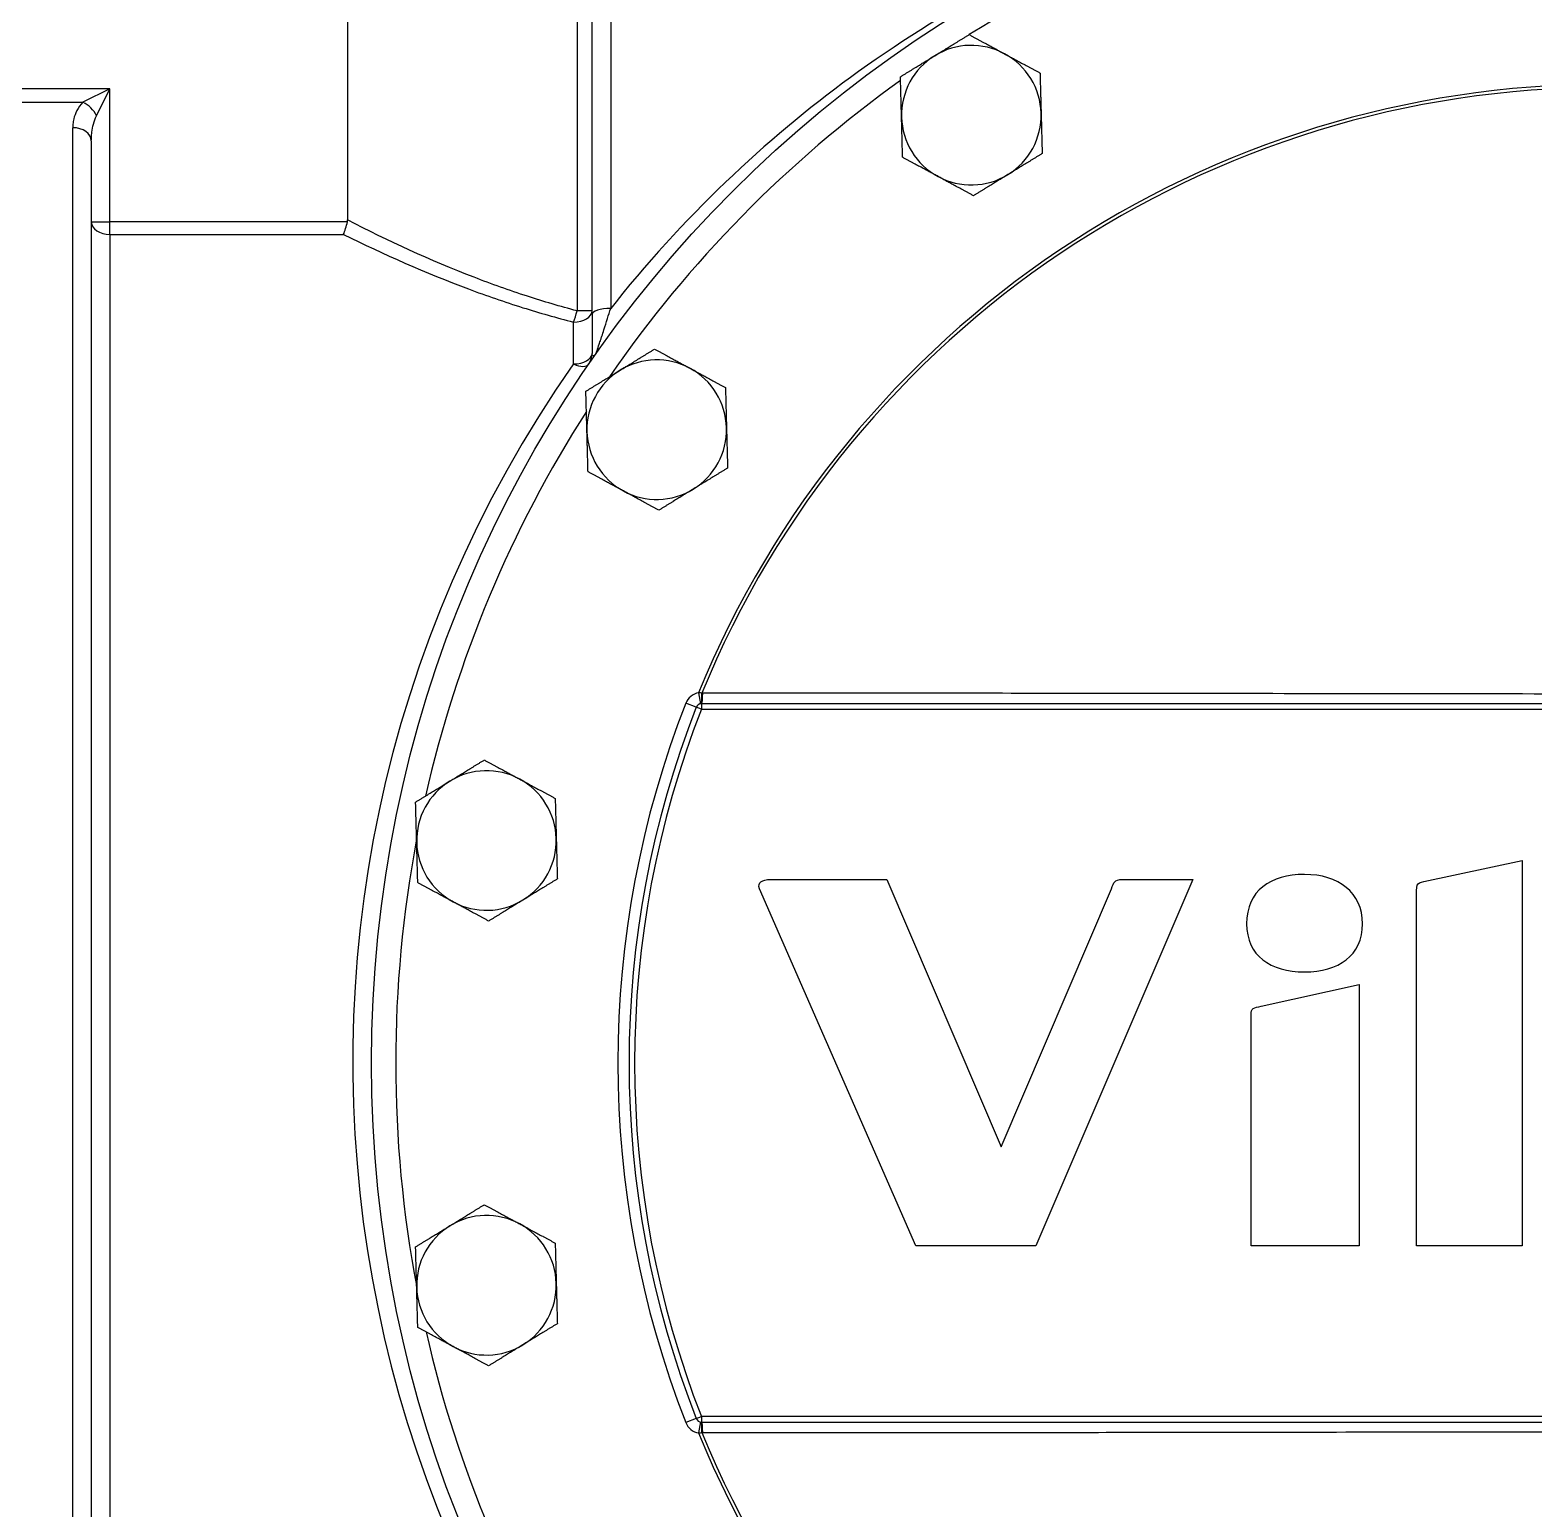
# Model space of a CAD drawing. Header units: inches. Extents: x -883 to 808, y -248 to 1051.
# Drawn here: x 300.99 to 309.07, y -124.32 to -116.38 of the extents above; entities that cross this region are included whole.
import ezdxf

# ---------------------------------------------------------------- set-up
doc = ezdxf.new("R2010")
doc.units = ezdxf.units.IN
doc.header["$MEASUREMENT"] = 0
doc.layers.get('0').update_dxf_attribs({"linetype": 'CONTINUOUS'})
doc.layers.add('EQUIPMENT - COMPRESSORS', color=41, linetype='CONTINUOUS')

# ---------------------------------------------------------------- blocks, each defined once
blk = doc.blocks.new('A$Ce5854fb8')
for p, q in [((73.7892, 63.6114), (73.7892, 60.4815)), ((75.2023, 61.8704), (75.2023, 60.0064)), ((75.0213, 61.7583), (75.0213, 59.9932)), ((75.1023, 59.9732), (75.1023, 61.7583)), ((72.5123, 61.1864), (71.1718, 61.1864)), ((72.5123, 61.1864), (72.3674, 61.114)), ((72.4398, 61.0415), (72.5123, 61.1864)), ((72.5123, 60.4714), (72.5123, 61.1864)), ((71.1718, 61.114), (72.3674, 61.114)), ((72.3123, 49.1375), (72.3123, 60.9773)), ((72.4123, 60.9067), (72.4123, 49.1916)), ((72.4123, 60.4714), (72.5123, 60.4714)), ((72.5123, 60.4041), (72.5123, 60.4714)), ((73.7881, 60.4714), (72.5123, 60.4714)), ((72.5123, 60.4041), (72.5123, 49.4161)), ((72.5123, 60.4041), (73.7674, 60.4041)), ((75.1023, 59.9932), (75.0213, 59.9932)), ((75.1023, 59.9732), (75.1023, 59.7643)), ((75.0023, 59.7076), (75.0023, 59.9331)), ((75.6742, 57.9406), (75.6844, 57.8815)), ((75.6616, 57.8629), (75.6057, 57.8847)), ((75.6895, 57.8519), (75.6616, 57.8629)), ((75.6895, 57.8819), (75.6895, 57.8519)), ((85.3951, 57.8819), (75.6895, 57.8819)), ((75.6895, 57.8519), (85.3951, 57.8519)), ((79.5704, 56.9264), (80.0981, 57.0403)), ((80.0981, 57.0403), (80.0981, 54.9681)), ((76.8419, 54.9681), (76.0023, 56.8877)), ((76.0605, 56.9372), (76.6858, 56.9372)), ((76.6858, 56.9372), (77.2995, 55.5005)), ((77.2995, 55.5005), (77.8928, 56.8877)), ((78.3291, 56.9372), (77.4856, 54.9681)), ((77.9509, 56.9372), (78.3291, 56.9372)), ((79.5307, 54.9681), (79.5307, 56.8263)), ((78.6972, 56.2567), (79.2236, 56.3732)), ((79.2236, 56.3732), (79.2236, 54.9681)), ((78.6421, 54.9681), (78.6421, 56.2101)), ((77.4856, 54.9681), (76.8419, 54.9681)), ((79.2236, 54.9681), (78.6421, 54.9681)), ((80.0981, 54.9681), (79.5307, 54.9681)), ((75.6616, 54.041), (75.6895, 54.0519)), ((75.6895, 54.0519), (75.6895, 54.0219)), ((85.3951, 54.0519), (75.6895, 54.0519)), ((75.6616, 54.041), (75.6057, 54.0191)), ((75.6844, 54.0224), (75.6742, 53.9632)), ((75.6895, 54.0219), (85.3951, 54.0219))]:
    blk.add_line(p, q)
blk.add_circle((80.5423, 55.9519), 6.625)
for centre, radius, start, end in [((80.5423, 55.9519), 6.495, 101.97344, 121.71096), ((77.1394, 61.0447), 0.375, 61.53227, 121.53227), ((77.1394, 61.0447), 0.375, 121.53227, 181.53227), ((77.1394, 61.0447), 0.375, 1.53227, 61.53227), ((80.5423, 55.9519), 6.495, 125.6229, 145.41613), ((80.5423, 55.9519), 5.2586, 22.22079, 157.77921), ((80.5423, 55.9519), 5.2415, 22.27594, 157.72406), ((77.1394, 61.0447), 0.375, 181.53227, 241.53227), ((77.1394, 61.0447), 0.375, 301.53227, 1.53227), ((77.1394, 61.0447), 0.375, 241.53227, 301.53227), ((75.0023, 59.7643), 0.1, 325.46619, 0), ((75.4495, 59.3548), 0.375, 61.53227, 121.53227), ((75.4495, 59.3548), 0.375, 121.53227, 181.53227), ((75.4495, 59.3548), 0.375, 1.53227, 61.53227), ((80.5423, 55.9519), 6.495, 147.38016, 167.24484), ((75.4495, 59.3548), 0.375, 181.53227, 241.53227), ((75.4495, 59.3548), 0.375, 301.53227, 1.53227), ((75.4495, 59.3548), 0.375, 241.53227, 301.53227), ((75.6895, 57.8519), 0.09, 99.79985, 158.61818), ((80.5423, 55.9519), 5.3015, 158.61818, 201.38182), ((80.5423, 55.9519), 5.2415, 158.61818, 201.38182), ((80.5423, 55.9519), 5.2115, 158.61818, 201.38182), ((75.6895, 57.8519), 0.03, 90, 158.61818), ((74.535, 57.1469), 0.375, 61.53227, 121.53227), ((74.535, 57.1469), 0.375, 121.53227, 181.53227), ((74.535, 57.1469), 0.375, 1.53227, 61.53227), ((80.5423, 55.9519), 6.495, 169.32781, 190.69556), ((74.535, 57.1469), 0.375, 181.53227, 241.53227), ((74.535, 57.1469), 0.375, 301.53227, 1.53227), ((74.535, 57.1469), 0.375, 241.53227, 301.53227), ((74.535, 54.757), 0.375, 61.53227, 121.53227), ((74.535, 54.757), 0.375, 121.53227, 181.53227), ((74.535, 54.757), 0.375, 1.53227, 61.53227), ((74.535, 54.757), 0.375, 181.53227, 241.53227), ((74.535, 54.757), 0.375, 301.53227, 1.53227), ((80.5423, 55.9519), 6.495, 192.85811, 212.70958), ((74.535, 54.757), 0.375, 241.53227, 301.53227), ((75.6895, 54.0519), 0.09, 201.38182, 260.20015), ((75.6895, 54.0519), 0.03, 201.38182, 270), ((80.5423, 55.9519), 5.2415, 202.27594, 337.72406), ((80.5423, 55.9519), 5.2586, 202.22079, 337.77921)]:
    blk.add_arc(centre, radius, start, end)
for centre, major_axis, ratio, start_param, end_param in [((72.3674, 61.0415), (-0.0707, 0.0707), 0.596525, 4.174528, 5.25025), ((72.3123, 60.9067), (0.1, 0), 0.705312, 0, 1.570796), ((72.5123, 60.4714), (-0.1, 0), 0.672034, 0, 1.570796), ((75.0023, 59.9932), (-0.0249, -0.0968), 0.184167, 0.949653, 1.618156), ((75.0023, 59.9932), (0.1, 0), 0.600927, 4.712389, 6.283185), ((75.2023, 59.9732), (-0.1, 0), 0.332664, 4.712389, 6.283185), ((80.5423, 55.9519), (-6.725, 0), 0.98513, 5.680457, 7.239805), ((75.0023, 59.7643), (0.1, 0), 0.566892, 4.712389, 6.283185), ((75.0023, 59.7643), (0.0824, -0.0567), 0.493161, 5.039562, 6.283185), ((75.6847, 57.9418), (0.0032, -0.0599), 0.119476, 0, 1.514213), ((75.6895, 57.9419), (0, -0.06), 0.122294, 0, 1.520688), ((75.6847, 53.9621), (0.0032, 0.0599), 0.119476, 4.768972, 6.283185), ((75.6895, 53.9619), (0, 0.06), 0.122294, 4.762497, 6.283185)]:
    blk.add_ellipse(centre, major_axis=major_axis, ratio=ratio, start_param=start_param, end_param=end_param)
for points, knots in [([(77.2886, 61.7491), (77.0453, 61.6183), (76.7871, 61.461), (76.0774, 60.9501), (75.6276, 60.5378), (75.2213, 60.0305), (75.2118, 60.0185), (75.2023, 60.0064)], [1.58382, 1.58382, 1.58382, 1.58382, 4.415842, 4.415842, 9.516638, 9.516638, 9.639692, 9.639692, 9.639692, 9.639692]), ([(72.3674, 61.114), (72.3538, 61.1002), (72.3428, 61.0849), (72.3269, 61.0545), (72.3215, 61.0396), (72.3155, 61.0148), (72.314, 61.0052), (72.3126, 60.9894), (72.3123, 60.9833), (72.3123, 60.9773)], [0, 0, 0, 0, 0.182822, 0.182822, 0.3476193, 0.3476193, 0.4506176, 0.4506176, 0.5149916, 0.5149916, 0.5149916, 0.5149916]), ([(72.4123, 60.9067), (72.4123, 60.9127), (72.4124, 60.9187), (72.4131, 60.9343), (72.4139, 60.9438), (72.4169, 60.9682), (72.4196, 60.9829), (72.4276, 61.0128), (72.433, 61.0279), (72.4398, 61.0415)], [-0.5149916, -0.5149916, -0.5149916, -0.5149916, -0.4506176, -0.4506176, -0.3476193, -0.3476193, -0.182822, -0.182822, 0, 0, 0, 0]), ([(73.7674, 60.4041), (73.7674, 60.4042), (73.7674, 60.4043), (73.7712, 60.4134), (73.775, 60.4239), (73.782, 60.4468), (73.7853, 60.459), (73.7881, 60.4714)], [-0.0007403, -0.0007403, -0.0007403, -0.0007403, 0, 0, 0.0974111, 0.0974111, 0.1942456, 0.1942456, 0.1942456, 0.1942456]), ([(75.0213, 59.9932), (74.9314, 60.0167), (74.8423, 60.043), (74.6576, 60.1029), (74.5622, 60.137), (74.4682, 60.1734), (74.2328, 60.2644), (74.0064, 60.3694), (73.7892, 60.4815)], [90.907795, 90.907795, 90.907795, 90.907795, 91.638329, 91.638329, 92.449748, 92.449748, 92.449748, 94.482843, 94.482843, 94.482843, 94.482843]), ([(73.7674, 60.4041), (73.9825, 60.2975), (74.2064, 60.1976), (74.439, 60.1106), (74.5347, 60.0748), (74.6319, 60.0412), (74.82, 59.9822), (74.9107, 59.9563), (75.0023, 59.9331)], [-94.421485, -94.421485, -94.421485, -94.421485, -92.449748, -92.449748, -92.449748, -91.638329, -91.638329, -90.907795, -90.907795, -90.907795, -90.907795]), ([(75.1205, 59.7591), (75.1219, 59.7612), (75.125, 59.769), (75.1322, 59.7891), (75.1363, 59.8009), (75.1433, 59.822), (75.1462, 59.8306), (75.1509, 59.8449), (75.1527, 59.8505), (75.1583, 59.8677), (75.1621, 59.8796), (75.1723, 59.9113), (75.1787, 59.9315), (75.1909, 59.97), (75.1966, 59.9882), (75.2023, 60.0064)], [-0.9982564, -0.9982564, -0.9982564, -0.9982564, -0.8210659, -0.8210659, -0.6613449, -0.6613449, -0.5615192, -0.5615192, -0.4991282, -0.4991282, -0.3743462, -0.3743462, -0.1746949, -0.1746949, 0, 0, 0, 0]), ([(75.1205, 59.7591), (75.1192, 59.7573), (75.118, 59.7565), (75.1158, 59.7547), (75.1148, 59.754), (75.112, 59.7523), (75.1104, 59.7518), (75.1066, 59.7513), (75.105, 59.7525), (75.1032, 59.756), (75.1028, 59.7577), (75.1024, 59.7612), (75.1023, 59.7627), (75.1023, 59.7643)], [-0.0006199, -0.0006199, -0.0006199, -0.0006199, 0.0337992, 0.0337992, 0.0682183, 0.0682183, 0.1370565, 0.1370565, 0.2611591, 0.2611591, 0.3387233, 0.3387233, 0.3872009, 0.3872009, 0.3872009, 0.3872009]), ([(75.692, 57.9388), (75.6871, 57.9395), (75.6822, 57.94), (75.6764, 57.9405), (75.6753, 57.9405), (75.6742, 57.9406)], [0, 0, 0, 0, 0.02189782, 0.02189782, 0.02683386, 0.02683386, 0.02683386, 0.02683386]), ([(85.3877, 57.9389), (84.9435, 57.9387), (84.4991, 57.9384), (83.6101, 57.9377), (83.1654, 57.9372), (82.196, 57.9359), (81.6711, 57.9349), (80.9447, 57.9341), (80.7435, 57.934), (80.2056, 57.934), (79.8689, 57.9344), (79.2153, 57.9353), (78.8984, 57.9358), (78.096, 57.937), (77.6107, 57.9375), (76.6492, 57.9384), (76.173, 57.9387), (75.6969, 57.9389)], [-24.764556, -24.764556, -24.764556, -24.764556, -21.352946, -21.352946, -17.941335, -17.941335, -13.921623, -13.921623, -12.382278, -12.382278, -9.806454, -9.806454, -7.378832, -7.378832, -3.656372, -3.656372, 0, 0, 0, 0]), ([(79.2411, 56.6997), (79.2411, 56.5281), (79.1102, 56.4407), (78.9298, 56.4407), (78.7466, 56.4407), (78.6185, 56.5281), (78.6185, 56.6997), (78.6185, 56.877), (78.7466, 56.9644), (78.9298, 56.9644), (79.1102, 56.9644), (79.2411, 56.8683), (79.2411, 56.6997)], [-4, -4, -4, -4, -3, -3, -3, -2, -2, -2, -1, -1, -1, 0, 0, 0, 0]), ([(75.6742, 53.9632), (75.6753, 53.9633), (75.6764, 53.9634), (75.6822, 53.9638), (75.6871, 53.9644), (75.692, 53.9651)], [2.0697686, 2.0697686, 2.0697686, 2.0697686, 2.07470465, 2.07470465, 2.09660246, 2.09660246, 2.09660246, 2.09660246]), ([(75.6969, 53.9649), (76.1411, 53.9652), (76.5855, 53.9654), (77.4745, 53.9662), (77.9192, 53.9667), (78.8886, 53.968), (79.4134, 53.9689), (80.1399, 53.9697), (80.3411, 53.9698), (80.879, 53.9698), (81.2157, 53.9695), (81.8692, 53.9685), (82.1862, 53.968), (82.9886, 53.9669), (83.4738, 53.9663), (84.4354, 53.9655), (84.9116, 53.9652), (85.3877, 53.9649)], [-24.764556, -24.764556, -24.764556, -24.764556, -21.352946, -21.352946, -17.941335, -17.941335, -13.921623, -13.921623, -12.382278, -12.382278, -9.806454, -9.806454, -7.378832, -7.378832, -3.656372, -3.656372, 0, 0, 0, 0])]:
    blk.add_open_spline(points, degree=3, knots=knots)
for points, weights in [([(76.9433, 61.3643), (77.029, 61.4169), (77.1278, 61.4775)], [1, 1.04314139574, 1.01001874936]), ([(77.1278, 61.4775), (77.2298, 61.4222), (77.3182, 61.3743)], [1.01001874936, 1.04314139574, 1]), ([(76.7588, 61.2511), (76.8577, 61.3118), (76.9433, 61.3643)], [1.01001874936, 1.04314139574, 1]), ([(77.3182, 61.3743), (77.4065, 61.3264), (77.5085, 61.2711)], [1, 1.04314139574, 1.01001874936]), ([(76.7646, 61.0346), (76.7619, 61.1351), (76.7588, 61.2511)], [1, 1.04314139574, 1.01001874936]), ([(77.5085, 61.2711), (77.5116, 61.1551), (77.5143, 61.0547)], [1.01001874936, 1.04314139574, 1]), ([(76.7703, 60.8182), (76.7672, 60.9342), (76.7646, 61.0346)], [1.01001874936, 1.04314139574, 1]), ([(77.5143, 61.0547), (77.517, 60.9543), (77.5201, 60.8383)], [1, 1.04314139574, 1.01001874936]), ([(77.5201, 60.8383), (77.4212, 60.7776), (77.3355, 60.725)], [1.01001874936, 1.04314139574, 1]), ([(76.9607, 60.715), (76.8723, 60.7629), (76.7703, 60.8182)], [1, 1.04314139574, 1.01001874936]), ([(77.151, 60.6118), (77.049, 60.6671), (76.9607, 60.715)], [1.01001874936, 1.04314139574, 1]), ([(77.3355, 60.725), (77.2499, 60.6725), (77.151, 60.6118)], [1, 1.04314139574, 1.01001874936]), ([(75.2534, 59.6744), (75.3391, 59.727), (75.438, 59.7876)], [1, 1.04314139574, 1.01001874936]), ([(75.438, 59.7876), (75.54, 59.7323), (75.6283, 59.6844)], [1.01001874936, 1.04314139574, 1]), ([(75.0689, 59.5612), (75.1678, 59.6219), (75.2534, 59.6744)], [1.01001874936, 1.04314139574, 1]), ([(75.6283, 59.6844), (75.7166, 59.6366), (75.8186, 59.5812)], [1, 1.04314139574, 1.01001874936]), ([(75.0747, 59.3448), (75.072, 59.4452), (75.0689, 59.5612)], [1, 1.04314139574, 1.01001874936]), ([(75.8186, 59.5812), (75.8217, 59.4653), (75.8244, 59.3648)], [1.01001874936, 1.04314139574, 1]), ([(75.0805, 59.1283), (75.0774, 59.2443), (75.0747, 59.3448)], [1.01001874936, 1.04314139574, 1]), ([(75.8244, 59.3648), (75.8271, 59.2644), (75.8302, 59.1484)], [1, 1.04314139574, 1.01001874936]), ([(75.8302, 59.1484), (75.7313, 59.0877), (75.6457, 59.0352)], [1.01001874936, 1.04314139574, 1]), ([(75.2708, 59.0251), (75.1825, 59.073), (75.0805, 59.1283)], [1, 1.04314139574, 1.01001874936]), ([(75.4611, 58.9219), (75.3591, 58.9772), (75.2708, 59.0251)], [1.01001874936, 1.04314139574, 1]), ([(75.6457, 59.0352), (75.56, 58.9826), (75.4611, 58.9219)], [1, 1.04314139574, 1.01001874936]), ([(74.3389, 57.4665), (74.4245, 57.519), (74.5234, 57.5797)], [1, 1.04314139574, 1.01001874936]), ([(74.5234, 57.5797), (74.6254, 57.5244), (74.7137, 57.4765)], [1.01001874936, 1.04314139574, 1]), ([(74.1543, 57.3533), (74.2532, 57.4139), (74.3389, 57.4665)], [1.01001874936, 1.04314139574, 1]), ([(74.7137, 57.4765), (74.8021, 57.4286), (74.9041, 57.3733)], [1, 1.04314139574, 1.01001874936]), ([(74.9041, 57.3733), (74.9072, 57.2573), (74.9098, 57.1569)], [1.01001874936, 1.04314139574, 1]), ([(74.1601, 57.1368), (74.1574, 57.2373), (74.1543, 57.3533)], [1, 1.04314139574, 1.01001874936]), ([(74.1659, 56.9204), (74.1628, 57.0364), (74.1601, 57.1368)], [1.01001874936, 1.04314139574, 1]), ([(74.9098, 57.1569), (74.9125, 57.0564), (74.9156, 56.9404)], [1, 1.04314139574, 1.01001874936]), ([(74.3562, 56.8172), (74.2679, 56.8651), (74.1659, 56.9204)], [1, 1.04314139574, 1.01001874936]), ([(74.9156, 56.9404), (74.8167, 56.8798), (74.7311, 56.8272)], [1.01001874936, 1.04314139574, 1]), ([(74.5466, 56.714), (74.4446, 56.7693), (74.3562, 56.8172)], [1.01001874936, 1.04314139574, 1]), ([(74.7311, 56.8272), (74.6455, 56.7747), (74.5466, 56.714)], [1, 1.04314139574, 1.01001874936]), ([(74.3389, 55.0766), (74.4245, 55.1292), (74.5234, 55.1899)], [1, 1.04314139574, 1.01001874936]), ([(74.5234, 55.1899), (74.6254, 55.1345), (74.7137, 55.0867)], [1.01001874936, 1.04314139574, 1]), ([(74.1543, 54.9634), (74.2532, 55.0241), (74.3389, 55.0766)], [1.01001874936, 1.04314139574, 1]), ([(74.7137, 55.0867), (74.8021, 55.0388), (74.9041, 54.9835)], [1, 1.04314139574, 1.01001874936]), ([(74.1601, 54.747), (74.1574, 54.8474), (74.1543, 54.9634)], [1, 1.04314139574, 1.01001874936]), ([(74.9041, 54.9835), (74.9072, 54.8675), (74.9098, 54.767)], [1.01001874936, 1.04314139574, 1]), ([(74.1659, 54.5305), (74.1628, 54.6465), (74.1601, 54.747)], [1.01001874936, 1.04314139574, 1]), ([(74.9098, 54.767), (74.9125, 54.6666), (74.9156, 54.5506)], [1, 1.04314139574, 1.01001874936]), ([(74.3562, 54.4273), (74.2679, 54.4752), (74.1659, 54.5305)], [1, 1.04314139574, 1.01001874936]), ([(74.9156, 54.5506), (74.8167, 54.4899), (74.7311, 54.4374)], [1.01001874936, 1.04314139574, 1]), ([(74.5466, 54.3241), (74.4446, 54.3794), (74.3562, 54.4273)], [1.01001874936, 1.04314139574, 1]), ([(74.7311, 54.4374), (74.6455, 54.3848), (74.5466, 54.3241)], [1, 1.04314139574, 1.01001874936])]:
    blk.add_rational_spline(points, weights, degree=2)
for points in [[(73.7881, 60.4714), (73.7889, 60.4747), (73.7892, 60.478), (73.7892, 60.4815)], [(75.6969, 57.9389), (75.6952, 57.9389), (75.6936, 57.9389), (75.692, 57.9388)], [(76.0023, 56.8877), (75.9879, 56.9226), (76.0168, 56.9372), (76.0605, 56.9372)], [(77.8928, 56.8877), (77.9045, 56.9226), (77.9073, 56.9372), (77.9509, 56.9372)], [(79.5307, 56.8263), (79.5307, 56.9156), (79.5297, 56.9173), (79.5704, 56.9264)], [(78.6421, 56.2101), (78.6421, 56.2451), (78.6564, 56.2482), (78.6972, 56.2567)], [(75.692, 53.9651), (75.6936, 53.965), (75.6952, 53.9649), (75.6969, 53.9649)]]:
    blk.add_open_spline(points, degree=3)

msp = doc.modelspace()

# ---------------------------------------------------------------- block references
at = {"layer": 'EQUIPMENT - COMPRESSORS'}
msp.add_blockref('A$Ce5854fb8', (228.90563, -177.87785), dxfattribs=at)

doc.saveas('drawing.dxf')
